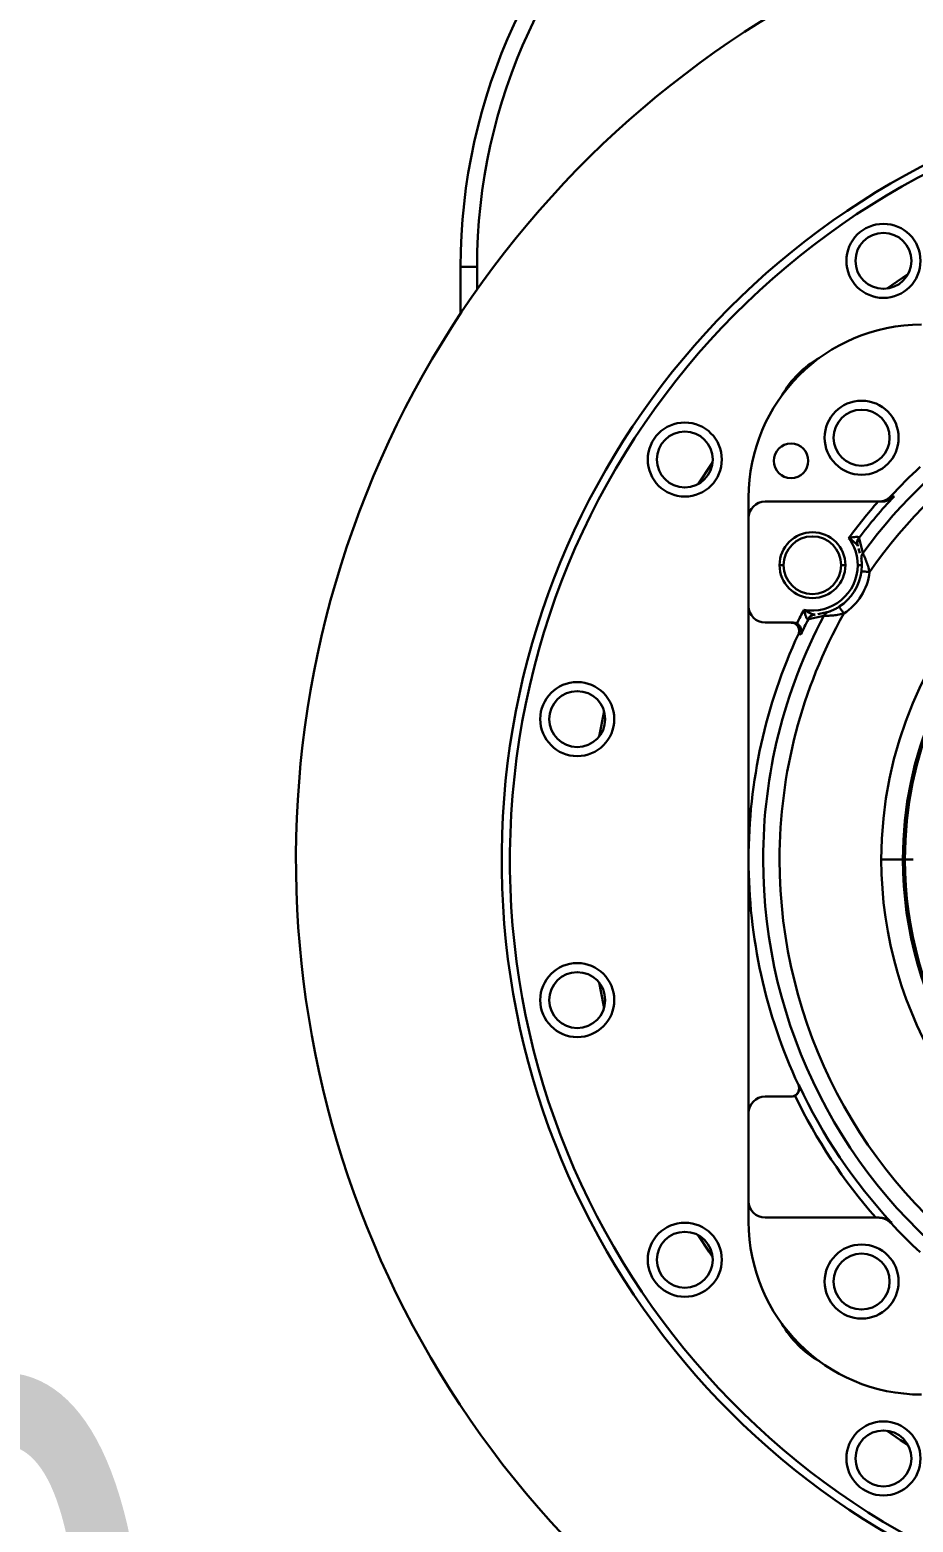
# Model space of a CAD drawing. Header units: millimetres. Extents: x 8 to 22425, y -1213 to 4973.
# Drawn here: x 2179.9 to 2287.2, y 3384.3 to 3565.6 of the extents above; entities that cross this region are included whole.
import ezdxf

# ---------------------------------------------------------------- set-up
doc = ezdxf.new("R2010")
doc.units = ezdxf.units.MM
doc.header["$PDSIZE"] = -1
doc.styles.get("Standard").update_dxf_attribs({"font": 'hyswlongfangsong.ttf'})
doc.dimstyles.new('ISO-25', dxfattribs={"dimscale": 25, "dimtxt": 3.5, "dimasz": 1.6, "dimexe": 1.25, "dimexo": 0.625, "dimtad": 1, "dimdec": 0, "dimzin": 9, "dimdsep": 46, "dimtxsty": 'Standard', "dimcen": 2.5, "dimadec": 0, "dimazin": 2, "dimtfac": 1, "dimtdec": 0, "dimtofl": 0, "dimtmove": 0, "dimatfit": 3, "dimfxl": 1, "dimarcsym": 0})

# ---------------------------------------------------------------- blocks, each defined once
blk = doc.blocks.new('*D109')
at = {"color": 0, "lineweight": -2, "transparency": 16777216}
for p, q in [((2332.24, 3449.15), (2332.24, 3268.44)), ((2482.24, 3273.08), (2482.24, 3330.94)), ((2332.24, 3299.69), (2059.95, 3299.69)), ((2442.24, 3299.69), (2372.24, 3299.69))]:
    blk.add_line(p, q, dxfattribs=at)
at = {"color": 0, "transparency": 16777216}
for points in [[(2372.24, 3306.36), (2372.24, 3293.03), (2332.24, 3299.69)], [(2442.24, 3306.36), (2442.24, 3293.03), (2482.24, 3299.69)]]:
    blk.add_solid(points, dxfattribs=at)
at = {"layer": 'Defpoints', "color": 0, "transparency": 16777216}
for p in [(2332.24, 3464.78), (2332.24, 3299.69), (2482.24, 3257.46)]:
    blk.add_point(p, dxfattribs=at)
at = {"color": 0, "transparency": 16777216, "insert": (2131.87, 3359.07), "char_height": 87.5, "attachment_point": 5}
blk.add_mtext('150', dxfattribs=at)
blk = doc.blocks.new('*D112')
at = {"color": 0, "lineweight": -2, "transparency": 16777216}
for p, q in [((1877.21, 3369.29), (1877.21, 2477.03)), ((2482.24, 3224.15), (2482.24, 2477.03)), ((1917.21, 2508.28), (2442.24, 2508.28))]:
    blk.add_line(p, q, dxfattribs=at)
at = {"color": 0, "transparency": 16777216}
for points in [[(1917.21, 2514.94), (1917.21, 2501.61), (1877.21, 2508.28)], [(2442.24, 2514.94), (2442.24, 2501.61), (2482.24, 2508.28)]]:
    blk.add_solid(points, dxfattribs=at)
at = {"layer": 'Defpoints', "color": 0, "transparency": 16777216}
for p in [(1877.21, 3384.91), (2482.24, 3239.78), (2482.24, 2508.28)]:
    blk.add_point(p, dxfattribs=at)
at = {"color": 0, "transparency": 16777216, "insert": (2218.07, 2567.65), "char_height": 87.5, "attachment_point": 5}
blk.add_mtext('605', dxfattribs=at)
blk = doc.blocks.new('*D160')
at = {"color": 0, "lineweight": -2, "transparency": 16777216}
for p, q in [((1471.3, 4440.64), (467.05, 4440.64)), ((498.3, 2852.78), (498.3, 4400.64)), ((2323.12, 2812.78), (467.05, 2812.78))]:
    blk.add_line(p, q, dxfattribs=at)
at = {"color": 0, "transparency": 16777216}
for points in [[(491.64, 4400.64), (504.97, 4400.64), (498.3, 4440.64)], [(491.64, 2852.78), (504.97, 2852.78), (498.3, 2812.78)]]:
    blk.add_solid(points, dxfattribs=at)
at = {"layer": 'Defpoints', "color": 0, "transparency": 16777216}
for p in [(498.3, 4440.64), (1486.92, 4440.64), (2338.74, 2812.78)]:
    blk.add_point(p, dxfattribs=at)
at = {"color": 0, "transparency": 16777216, "insert": (438.93, 3626.71), "char_height": 87.5, "attachment_point": 5, "rotation": 90}
blk.add_mtext('1628', dxfattribs=at)

msp = doc.modelspace()

# ---------------------------------------------------------------- linework, layer by layer
at = {"color": 161, "lineweight": 30, "true_color": 0x67adff}
for p, q in [((2232.24, 3531.11), (2232.24, 3536.81)), ((2234.24, 3536.81), (2232.24, 3536.81)), ((2234.24, 3536.81), (2234.24, 3534.03)), ((2284, 3534.15), (2286.61, 3535.9)), ((2261.12, 3510.41), (2262.87, 3513.02)), ((2267.24, 3508.78), (2267.24, 3506.28)), ((2284.53, 3508.92), (2284.92, 3508.91)), ((2282.99, 3508.28), (2269.24, 3508.28)), ((2267.24, 3506.28), (2267.24, 3495.58)), ((2280.46, 3502.99), (2280.44, 3503.16)), ((2280.66, 3503.85), (2281.14, 3502.01)), ((2280.76, 3502.02), (2280.61, 3502.57)), ((2280.95, 3501.29), (2280.93, 3501.39)), ((2271, 3500.55), (2271.5, 3500.55)), ((2279, 3500.55), (2278.5, 3500.55)), ((2280.5, 3500.55), (2281, 3500.55)), ((2280.95, 3499.82), (2281, 3500.55)), ((2267.24, 3495.58), (2267.24, 3433.98)), ((2276.38, 3494.39), (2274.51, 3494.01)), ((2275.66, 3494.62), (2276.94, 3494.87)), ((2269.24, 3493.58), (2272.65, 3493.58)), ((2273.61, 3492.15), (2273.29, 3492.16)), ((2286, 3464.78), (2283.37, 3464.78)), ((2286, 3464.78), (2286.24, 3464.78)), ((2286.24, 3464.78), (2287.24, 3464.78)), ((2272.4, 3435.98), (2269.24, 3435.98)), ((2267.24, 3433.98), (2267.24, 3423.28)), ((2267.24, 3423.28), (2267.24, 3420.78)), ((2269.24, 3421.28), (2282.7, 3421.28))]:
    msp.add_line(p, q, dxfattribs=at)
at = {"color": 161, "lineweight": 30, "true_color": 0x67adff, "flags": 128}
for points in [[(2249.07, 3479.72), (2249.08, 3479.75), (2249.69, 3482.8)], [(2249.69, 3446.75), (2249.61, 3447.12), (2249.07, 3449.84)], [(2262.87, 3416.53), (2262.46, 3417.12), (2261.12, 3419.15)], [(2286.61, 3393.66), (2285.72, 3394.23), (2284, 3395.4)]]:
    msp.add_lwpolyline(points, dxfattribs=at)
at = {"color": 161, "lineweight": 30, "true_color": 0x67adff}
for centre, radius in [((2283.63, 3537.53), 4.5), ((2283.63, 3537.53), 3.4), ((2259.49, 3513.39), 4.5), ((2280.98, 3516.04), 3.4), ((2259.49, 3513.39), 3.4), ((2246.42, 3481.85), 4.5), ((2246.42, 3481.85), 3.4), ((2246.42, 3447.71), 4.5), ((2246.42, 3447.71), 3.4), ((2259.49, 3416.16), 4.5), ((2259.49, 3416.16), 3.4), ((2280.98, 3413.51), 3.4), ((2283.63, 3392.02), 4.5), ((2283.63, 3392.02), 3.4)]:
    msp.add_circle(centre, radius, dxfattribs=at)
for centre, radius, start, end in [((2302.24, 3536.81), 70, 130.3202, 180), ((2302.24, 3536.81), 68, 130.3202, 180), ((2332.24, 3464.78), 120, 90, 226.4744), ((2332.24, 3464.78), 121, 236.9063, 79.5682), ((2332.24, 3464.78), 95, 98.3207, 260.6098), ((2332.24, 3464.78), 94, 90, 260.5089), ((2288.24, 3508.78), 21, 90, 180), ((2332.24, 3464.78), 63.23, 62.0736, 143.9264), ((2281.74, 3515.28), 12, 119.4093, 150.5907), ((2332.24, 3464.78), 61.23, 60.7761, 145.2239), ((2280.98, 3516.04), 4.5, 0, 180), ((2280.98, 3516.04), 4.5, 180, 0), ((2272.4, 3513.23), 2.1, 0, 180), ((2272.4, 3513.23), 2.1, 180, 0), ((2332.24, 3464.78), 48.87, 0, 180), ((2332.24, 3464.78), 65, 132.7737, 137.2263), ((2332.24, 3464.78), 46.24, 0, 180), ((2332.24, 3464.78), 46, 0, 180), ((2332.24, 3464.78), 64.71, 136.9926, 142.856), ((2269.24, 3506.28), 2, 90, 180), ((2332.24, 3464.78), 65.71, 138.5458, 143.5253), ((2275, 3500.55), 4, 0, 180), ((2275, 3500.55), 3.5, 0, 180), ((2275, 3500.55), 5.5, 0, 36.7613), ((2275, 3500.55), 4, 180, 0), ((2275, 3500.55), 3.5, 180, 0), ((2275, 3500.55), 5.5, 259.239, 0), ((2275, 3500.55), 6, 302.9341, 353.0659), ((2275, 3500.55), 7, 302.9341, 353.0659), ((2269.24, 3495.58), 2, 180, 270), ((2332.24, 3464.78), 63.23, 152.0736, 180), ((2332.24, 3464.78), 61.23, 150.7761, 180), ((2332.24, 3464.78), 65.71, 152.4746, 154.1211), ((2332.24, 3464.78), 64.71, 153.144, 154.9705), ((2332.24, 3464.78), 65, 155.0886, 180), ((2332.24, 3464.78), 65, 180, 204.9114), ((2332.24, 3464.78), 63.23, 180, 233.9264), ((2332.24, 3464.78), 61.23, 180, 235.2239), ((2332.24, 3464.78), 48.87, 180, 244.5511), ((2332.24, 3464.78), 46.24, 180, 242.9876), ((2332.24, 3464.78), 46, 180, 242.0899), ((2332.24, 3464.78), 65.93, 205.7869, 221.2854), ((2332.24, 3464.78), 64.93, 204.9402, 222.8318), ((2269.24, 3433.98), 2, 90, 180), ((2269.24, 3423.28), 2, 180, 270), ((2288.24, 3420.78), 21, 180, 270), ((2332.24, 3464.78), 65, 222.7748, 227.2252), ((2280.98, 3413.51), 4.5, 0, 180), ((2280.98, 3413.51), 4.5, 180, 0), ((2281.74, 3414.28), 12, 209.4094, 240.5906)]:
    msp.add_arc(centre, radius, start, end, dxfattribs=at)
for points, knots in [([(2283.06, 3508.28), (2283.2, 3508.28), (2283.47, 3508.3), (2283.87, 3508.43), (2284.23, 3508.63), (2284.43, 3508.82), (2284.53, 3508.92)], [0, 0, 0, 0, 0.249934, 0.499959, 0.750009, 1, 1, 1, 1]), ([(2284.92, 3508.91), (2284.69, 3508.73), (2284.36, 3508.47), (2283.8, 3508.3), (2283.52, 3508.28), (2283.39, 3508.28)], [0, 0, 0, 0, 0.54523, 0.792195, 1, 1, 1, 1]), ([(2283.39, 3508.28), (2283.32, 3508.28), (2283.19, 3508.28), (2283.05, 3508.28), (2282.99, 3508.28)], [0, 0, 0, 0, 0.556083, 1, 1, 1, 1]), ([(2279.4, 3503.84), (2279.57, 3503.87), (2279.87, 3503.94), (2280.23, 3503.99), (2280.45, 3503.99), (2280.57, 3503.98), (2280.64, 3503.95), (2280.65, 3503.91), (2280.66, 3503.9)], [0, 0, 0, 0, 0.310801, 0.576819, 0.698368, 0.80666, 0.904004, 1, 1, 1, 1]), ([(2280.51, 3502.92), (2280.49, 3502.95), (2280.46, 3503.01), (2280.34, 3503.14), (2280.01, 3503.43), (2279.65, 3503.67), (2279.4, 3503.84)], [0, 0, 0, 0, 0.098834, 0.203869, 0.437587, 1, 1, 1, 1]), ([(2280.51, 3502.92), (2280.48, 3503), (2280.43, 3503.16), (2280.44, 3503.42), (2280.51, 3503.68), (2280.61, 3503.82), (2280.66, 3503.9)], [0, 0, 0, 0, 0.245404, 0.500018, 0.754575, 1, 1, 1, 1]), ([(2280.53, 3502.86), (2280.51, 3502.94), (2280.45, 3503.11), (2280.45, 3503.37), (2280.52, 3503.63), (2280.61, 3503.78), (2280.66, 3503.85)], [0, 0, 0, 0, 0.246114, 0.499886, 0.753743, 1, 1, 1, 1]), ([(2280.66, 3503.9), (2280.66, 3503.88), (2280.66, 3503.86), (2280.66, 3503.85), (2280.66, 3503.85)], [0, 0, 0, 0, 0.509814, 1, 1, 1, 1]), ([(2280.53, 3502.86), (2280.53, 3502.87), (2280.53, 3502.88), (2280.52, 3502.9), (2280.51, 3502.92)], [0, 0, 0, 0, 0.5606726, 1, 1, 1, 1]), ([(2280.95, 3501.29), (2280.95, 3501.36), (2280.94, 3501.48), (2280.97, 3501.67), (2281.03, 3501.85), (2281.1, 3501.95), (2281.14, 3502.01)], [0, 0, 0, 0, 0.247873, 0.499903, 0.752045, 1, 1, 1, 1]), ([(2281.14, 3502.01), (2281.15, 3501.98), (2281.17, 3501.94), (2281.27, 3501.72), (2281.4, 3501.43), (2281.56, 3501.02), (2281.77, 3500.44), (2281.89, 3499.95), (2281.95, 3499.7)], [0, 0, 0, 0, 0.149902, 0.301685, 0.430649, 0.56315, 0.775538, 1, 1, 1, 1]), ([(2281, 3500.55), (2281, 3500.64), (2280.99, 3500.82), (2280.98, 3501.05), (2280.96, 3501.24), (2280.95, 3501.28), (2280.95, 3501.29)], [0, 0, 0, 0, 0.249623, 0.479322, 0.733908, 1, 1, 1, 1]), ([(2280.95, 3499.82), (2280.97, 3499.82), (2281, 3499.82), (2281.23, 3499.79), (2281.56, 3499.75), (2281.82, 3499.72), (2281.95, 3499.7)], [0, 0, 0, 0, 0.249807, 0.500088, 0.749884, 1, 1, 1, 1]), ([(2273.97, 3495.14), (2274.01, 3494.97), (2274.08, 3494.67), (2274.2, 3494.33), (2274.29, 3494.13), (2274.35, 3494.04), (2274.41, 3493.98), (2274.45, 3493.99), (2274.47, 3493.99)], [0, 0, 0, 0, 0.325967, 0.578548, 0.700113, 0.807714, 0.907425, 1, 1, 1, 1]), ([(2273.97, 3495.14), (2274.23, 3494.99), (2274.6, 3494.78), (2275, 3494.61), (2275.18, 3494.56), (2275.25, 3494.55), (2275.28, 3494.55)], [0, 0, 0, 0, 0.562332, 0.796002, 0.901154, 1, 1, 1, 1]), ([(2275.28, 3494.55), (2275.2, 3494.54), (2275.03, 3494.52), (2274.8, 3494.4), (2274.6, 3494.22), (2274.51, 3494.07), (2274.47, 3493.99)], [0, 0, 0, 0, 0.245328, 0.499921, 0.754595, 1, 1, 1, 1]), ([(2275.34, 3494.56), (2275.26, 3494.54), (2275.09, 3494.52), (2274.85, 3494.4), (2274.65, 3494.23), (2274.56, 3494.08), (2274.51, 3494.01)], [0, 0, 0, 0, 0.246409, 0.499954, 0.753768, 1, 1, 1, 1]), ([(2275.28, 3494.55), (2275.3, 3494.55), (2275.33, 3494.56), (2275.34, 3494.56), (2275.34, 3494.56)], [0, 0, 0, 0, 0.55836, 1, 1, 1, 1]), ([(2276.94, 3494.87), (2276.88, 3494.84), (2276.76, 3494.8), (2276.61, 3494.69), (2276.47, 3494.55), (2276.41, 3494.44), (2276.38, 3494.39)], [0, 0, 0, 0, 0.24797, 0.500241, 0.752219, 1, 1, 1, 1]), ([(2278.8, 3494.67), (2278.55, 3494.62), (2278.06, 3494.51), (2277.44, 3494.44), (2276.97, 3494.41), (2276.66, 3494.39), (2276.44, 3494.39), (2276.4, 3494.39), (2276.38, 3494.39)], [0, 0, 0, 0, 0.224907, 0.437719, 0.583559, 0.724615, 0.862722, 1, 1, 1, 1]), ([(2276.94, 3494.87), (2276.95, 3494.87), (2276.98, 3494.88), (2277.11, 3494.93), (2277.27, 3494.99), (2277.51, 3495.1), (2277.86, 3495.26), (2278.12, 3495.42), (2278.26, 3495.51)], [0, 0, 0, 0, 0.138005, 0.270432, 0.391883, 0.521482, 0.742355, 1, 1, 1, 1]), ([(2278.8, 3494.67), (2278.73, 3494.78), (2278.59, 3495), (2278.41, 3495.28), (2278.28, 3495.47), (2278.27, 3495.5), (2278.26, 3495.51)], [0, 0, 0, 0, 0.250014, 0.499952, 0.750124, 1, 1, 1, 1]), ([(2273.38, 3492.58), (2273.37, 3492.71), (2273.34, 3492.97), (2273.11, 3493.3), (2272.77, 3493.53), (2272.51, 3493.56), (2272.38, 3493.58)], [0, 0, 0, 0, 0.249977, 0.500016, 0.749895, 1, 1, 1, 1]), ([(2273.12, 3493.46), (2273.05, 3493.49), (2272.9, 3493.56), (2272.73, 3493.57), (2272.65, 3493.58)], [0, 0, 0, 0, 0.499495, 1, 1, 1, 1]), ([(2273.12, 3493.46), (2273.17, 3493.43), (2273.28, 3493.36), (2273.41, 3493.23), (2273.53, 3493.08), (2273.64, 3492.86), (2273.71, 3492.53), (2273.65, 3492.29), (2273.61, 3492.15)], [0, 0, 0, 0, 0.097038, 0.200195, 0.311507, 0.433022, 0.66293, 1, 1, 1, 1]), ([(2273.29, 3492.16), (2273.32, 3492.22), (2273.37, 3492.36), (2273.38, 3492.5), (2273.38, 3492.58)], [0, 0, 0, 0, 0.499856, 1, 1, 1, 1]), ([(2274.51, 3494.01), (2274.51, 3494.01), (2274.5, 3494), (2274.48, 3494), (2274.47, 3493.99)], [0, 0, 0, 0, 0.490219, 1, 1, 1, 1]), ([(2272.4, 3435.98), (2272.5, 3435.98), (2272.67, 3436), (2272.82, 3436.07), (2272.88, 3436.1)], [0, 0, 0, 0, 0.581918, 1, 1, 1, 1]), ([(2272.63, 3436.01), (2272.7, 3436.03), (2272.87, 3436.08), (2273.07, 3436.23), (2273.22, 3436.42), (2273.35, 3436.66), (2273.37, 3436.85), (2273.38, 3436.98)], [0, 0, 0, 0, 0.152867, 0.403525, 0.559288, 0.710575, 1, 1, 1, 1]), ([(2273.37, 3437.4), (2273.4, 3437.27), (2273.47, 3437.04), (2273.4, 3436.71), (2273.28, 3436.47), (2273.17, 3436.32), (2273.04, 3436.19), (2272.93, 3436.13), (2272.88, 3436.1)], [0, 0, 0, 0, 0.30255, 0.565775, 0.687104, 0.79781, 0.901221, 1, 1, 1, 1]), ([(2273.37, 3437.4), (2273.35, 3437.4), (2273.33, 3437.4), (2273.3, 3437.4), (2273.29, 3437.4)], [0, 0, 0, 0, 0.559952, 1, 1, 1, 1]), ([(2273.38, 3436.98), (2273.38, 3437.05), (2273.37, 3437.19), (2273.32, 3437.33), (2273.29, 3437.4)], [0, 0, 0, 0, 0.500132, 1, 1, 1, 1]), ([(2282.7, 3421.28), (2282.77, 3421.28), (2282.9, 3421.28), (2283.03, 3421.28), (2283.09, 3421.28)], [0, 0, 0, 0, 0.563767, 1, 1, 1, 1]), ([(2284.53, 3420.63), (2284.43, 3420.73), (2284.23, 3420.92), (2283.88, 3421.11), (2283.49, 3421.25), (2283.21, 3421.27), (2283.06, 3421.28)], [0, 0, 0, 0, 0.250257, 0.500446, 0.725488, 1, 1, 1, 1]), ([(2283.09, 3421.28), (2283.22, 3421.27), (2283.5, 3421.25), (2284.06, 3421.09), (2284.4, 3420.82), (2284.63, 3420.63)], [0, 0, 0, 0, 0.208002, 0.454808, 1, 1, 1, 1]), ([(2284.63, 3420.63), (2284.61, 3420.63), (2284.58, 3420.63), (2284.54, 3420.63), (2284.53, 3420.63)], [0, 0, 0, 0, 0.5601659, 1, 1, 1, 1])]:
    msp.add_open_spline(points, degree=3, knots=knots, dxfattribs=at)

# ---------------------------------------------------------------- dimensions: what is measured, and where the dimension line sits
dim = msp.add_linear_dim(base=(498.3, 4440.64), p1=(2338.74, 2812.78), p2=(1486.92, 4440.64), angle=90, dimstyle='ISO-25')
dim.commit()
dim.dimension.update_dxf_attribs({"geometry": '*D160', "text_midpoint": (438.93, 3626.71)})
for base, p1, p2, picture, middle in [((2332.24, 3299.69), (2482.24, 3257.46), (2332.24, 3464.78), '*D109', (2131.87, 3299.69)), ((2482.24, 2508.28), (1877.21, 3384.91), (2482.24, 3239.78), '*D112', (2218.07, 2508.28))]:
    dim = msp.add_linear_dim(base=base, p1=p1, p2=p2, dimstyle='ISO-25')
    dim.commit()
    dim.dimension.update_dxf_attribs({"geometry": picture, "text_midpoint": middle, "dimtype": 160})

doc.saveas('drawing.dxf')
